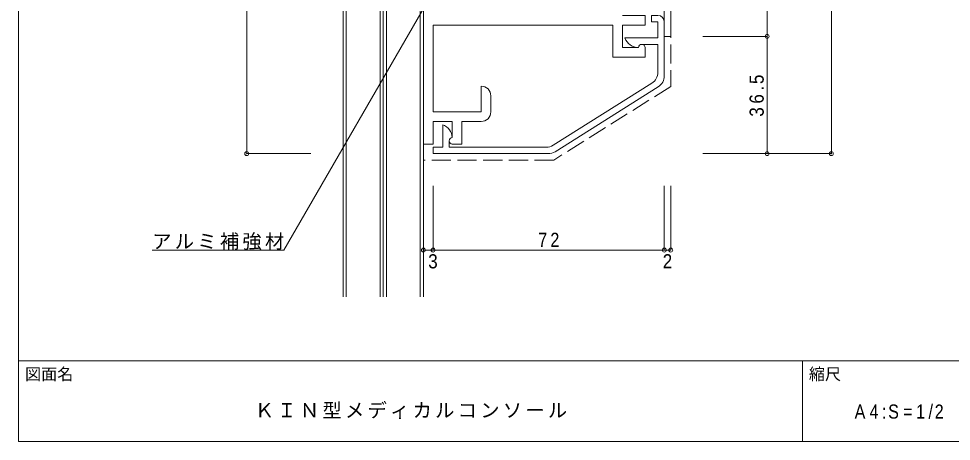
# Model space of a CAD drawing. Units: millimetres at full size, sheet at 1:2. Extents: x -282 to 282, y -195 to 195.
# Drawn here: x -282 to 8.4, y -195 to -63.5 of the extents above; entities that cross this region are included whole.
import ezdxf
from ezdxf.enums import TextEntityAlignment as Align

# ---------------------------------------------------------------- set-up
doc = ezdxf.new("R2010")
doc.units = ezdxf.units.MM
doc.header["$LTSCALE"] = 2
doc.header["$PDMODE"] = 32
doc.header["$PDSIZE"] = 1.2
doc.linetypes.add('DASHED3', pattern=[4, 3, -1])
for name, color, linetype, lineweight in [('4-0_ＫＢ製品', 2, 'Continuous', 9), ('4-1_躯体', 3, 'Continuous', 9), ('4-3_寸法', 4, 'Continuous', 9), ('4-4_引出線字', 4, 'Continuous', 9), ('4-A_ベース', 3, 'Continuous', 9), ('4-B', 7, 'Continuous', 9), ('4-C', 2, 'Continuous', 9), ('F-0_図面枠', 5, 'Continuous', 9), ('F-5_F-5ﾚｲﾔ', 7, 'Continuous', 9)]:
    doc.layers.add(name, color=color, linetype=linetype, lineweight=lineweight)
doc.layers.add('4-5_文字', color=7, linetype='Continuous')
doc.styles.add('HGｺﾞｼｯｸM', font='')
doc.styles.get('HGｺﾞｼｯｸM').set_extended_font_data('HGｺﾞｼｯｸM')

msp = doc.modelspace()

# ---------------------------------------------------------------- linework, layer by layer
at = {"layer": '4-0_ＫＢ製品', "linetype": 'DASHED3'}
for p, q in [((-79, 112.5), (-79, -84.605)), ((-79, -84.605), (-115.424, -107.5)), ((-115.424, -107.5), (-156, -107.5))]:
    msp.add_line(p, q, dxfattribs=at)
at = {"layer": '4-1_躯体'}
for p, q in [((-181, -150), (-181, 175)), ((-180, -150), (-180, 175)), ((-169.5, -150), (-169.5, 175)), ((-168.5, -150), (-168.5, 175)), ((-167.5, -150), (-167.5, 175)), ((-157, -150), (-157, 175)), ((-156, -150), (-156, 175))]:
    msp.add_line(p, q, dxfattribs=at)
at = {"layer": '4-3_寸法'}
for p, q in [((-29, 112.5), (-29, -105.5)), ((-211, 12.5), (-211, -105.5)), ((-49, -48), (-49, -69)), ((-49, -69), (-69, -69)), ((-49, -69), (-49, -105.5)), ((-211, -105.5), (-191, -105.5)), ((-49, -105.5), (-69, -105.5)), ((-29, -105.5), (-49, -105.5)), ((-153, -135.5), (-153, -115.5)), ((-81, -135.5), (-81, -115.5)), ((-79, -135.5), (-79, -115.5)), ((-156, -135.5), (-153, -135.5)), ((-153, -135.5), (-81, -135.5)), ((-81, -135.5), (-79, -135.5))]:
    msp.add_line(p, q, dxfattribs=at)
for p in [(-49, -69), (-211, -105.5), (-49, -105.5), (-29, -105.5), (-156, -135.5), (-153, -135.5), (-81, -135.5), (-79, -135.5)]:
    msp.add_point(p, dxfattribs=at)
at = {"layer": '4-4_引出線字'}
for p in [(-151.5, -52.5), (-240.48, -135.5)]:
    msp.add_line(p, (-199.42, -135.5), dxfattribs=at)
at = {"layer": '4-A_ベース'}
for p, q in [((-156, 106.5), (-156, -102.5)), ((-153, -65.5), (-153, -92.5)), ((-97, -65.5), (-153, -65.5)), ((-97, -65.5), (-97, -75.5)), ((-94, -65.5), (-94, -72.5)), ((-87, -65.5), (-94, -65.5)), ((-94, -72.5), (-89, -72.5)), ((-87, -75.5), (-87, -72.5)), ((-97, -75.5), (-87, -75.5)), ((-135, -92.5), (-135, -87.5)), ((-153, -95.5), (-153, -102.5)), ((-147, -95.5), (-153, -95.5)), ((-147, -95.5), (-147, -100.5)), ((-138, -95.5), (-144, -95.5)), ((-156, -102.5), (-153, -102.5))]:
    msp.add_line(p, q, dxfattribs=at)
for points in [[(-94, -62.5), (-87, -62.5), (-87, -65.5)], [(-153, -92.5), (-138, -92.5), (-138, -84.5)], [(-144, -95.5), (-144, -102.5), (-147, -102.5)]]:
    msp.add_lwpolyline(points, dxfattribs=at)
for centre, radius, start, end in [((-88, -72.5), 1, 0, 180), ((-138, -87.5), 3, 0, 90), ((-138, -92.5), 3, 270, 0), ((-147, -101.5), 1, 90, 270)]:
    msp.add_arc(centre, radius, start, end, dxfattribs=at)
at = {"layer": '4-B', "color": 2}
for p, q in [((-79, -69), (-79, -48)), ((-81, -59), (-81, -69)), ((-79, -69), (-81, -69))]:
    msp.add_line(p, q, dxfattribs=at)
at = {"layer": '4-C'}
for p, q in [((-81, -81.29), (-81, -64.5)), ((-93.249, -69.5), (-83, -69.5)), ((-83, -71.5), (-88.02, -71.5)), ((-83, -80.185), (-83, -71.5)), ((-84.871, -83.571), (-115.6, -102.887)), ((-82.871, -84.676), (-115.024, -104.887)), ((-150, -103.5), (-150, -96.5)), ((-148, -101.49), (-148, -103.5)), ((-153, -103.5), (-150, -103.5)), ((-153, -105.5), (-153, -103.5)), ((-117.729, -103.5), (-148, -103.5)), ((-117.153, -105.5), (-153, -105.5))]:
    msp.add_line(p, q, dxfattribs=at)
msp.add_lwpolyline([(-83, -62.5), (-85, -62.5), (-85, -64.5), (-83, -64.5), (-83, -69.5)], dxfattribs=at)
for centre, radius, start, end in [((-83, -64.5), 2, 0, 90), ((-89.01, -67.99), 4.5, 199.60632, 270), ((-88.01, -72.5), 1, 90.5758, 179.42993), ((-87, -80.185), 4, 302.1523, 0), ((-85, -81.29), 4, 302.1523, 0), ((-151.503, -100.742), 4.5, 3.20505, 70.48878), ((-147, -101.49), 1, 90.57297, 180.00286), ((-117.729, -99.5), 4, 270, 302.1523), ((-117.153, -101.5), 4, 270, 302.1523)]:
    msp.add_arc(centre, radius, start, end, dxfattribs=at)
at = {"layer": 'F-0_図面枠'}
for p, q in [((-282, -195), (-282, 195)), ((-282, -170), (282, -170)), ((-38, -195), (-38, -170)), ((282, -195), (-282, -195))]:
    msp.add_line(p, q, dxfattribs=at)

# ---------------------------------------------------------------- texts
at = {"layer": '4-3_寸法', "color": 7, "style": 'HGｺﾞｼｯｸM', "width": 0.9}
for s, p in [('3', (-154.5, -142.5)), ('2', (-81.5, -142.5))]:
    msp.add_text(s, height=4.399, dxfattribs=at).set_placement(p, align=Align.BOTTOM_LEFT)
at = {"layer": '4-3_寸法', "color": 7, "insert": (-50, -94), "char_height": 4.399, "attachment_point": 7, "rotation": 90, "style": 'HGｺﾞｼｯｸM'}
msp.add_mtext('\\T1.38;\\W0.9;36.5', dxfattribs=at)
at = {"layer": '4-3_寸法', "color": 7, "insert": (-120.25, -134.5), "char_height": 4.399, "attachment_point": 7, "style": 'HGｺﾞｼｯｸM'}
msp.add_mtext('\\T1.36;\\W0.85;72', dxfattribs=at)
at = {"layer": '4-5_文字', "insert": (-240.42, -135.5), "char_height": 4.399, "attachment_point": 7, "style": 'HGｺﾞｼｯｸM'}
msp.add_mtext('\\T1.17;アルミ補強材', dxfattribs=at)
at = {"layer": 'F-0_図面枠', "color": 7, "style": 'HGｺﾞｼｯｸM'}
msp.add_text('図面名', height=3.666, dxfattribs=at).set_placement((-280, -177), align=Align.BOTTOM_LEFT)
at = {"layer": 'F-5_F-5ﾚｲﾔ', "style": 'HGｺﾞｼｯｸM'}
msp.add_text('縮尺', height=3.666, dxfattribs=at).set_placement((-36, -177), align=Align.BOTTOM_LEFT)
at = {"layer": 'F-5_F-5ﾚｲﾔ', "char_height": 4.399, "attachment_point": 7, "style": 'HGｺﾞｼｯｸM'}
for s, insert in [('\\T1.17;ＫＩＮ型メディカルコンソール', (-208.5, -188)), ('\\T1.39;\\W0.85;A4:S=1/2', (-21.75, -188))]:
    msp.add_mtext(s, dxfattribs=dict(at, insert=insert))

doc.saveas('drawing.dxf')
